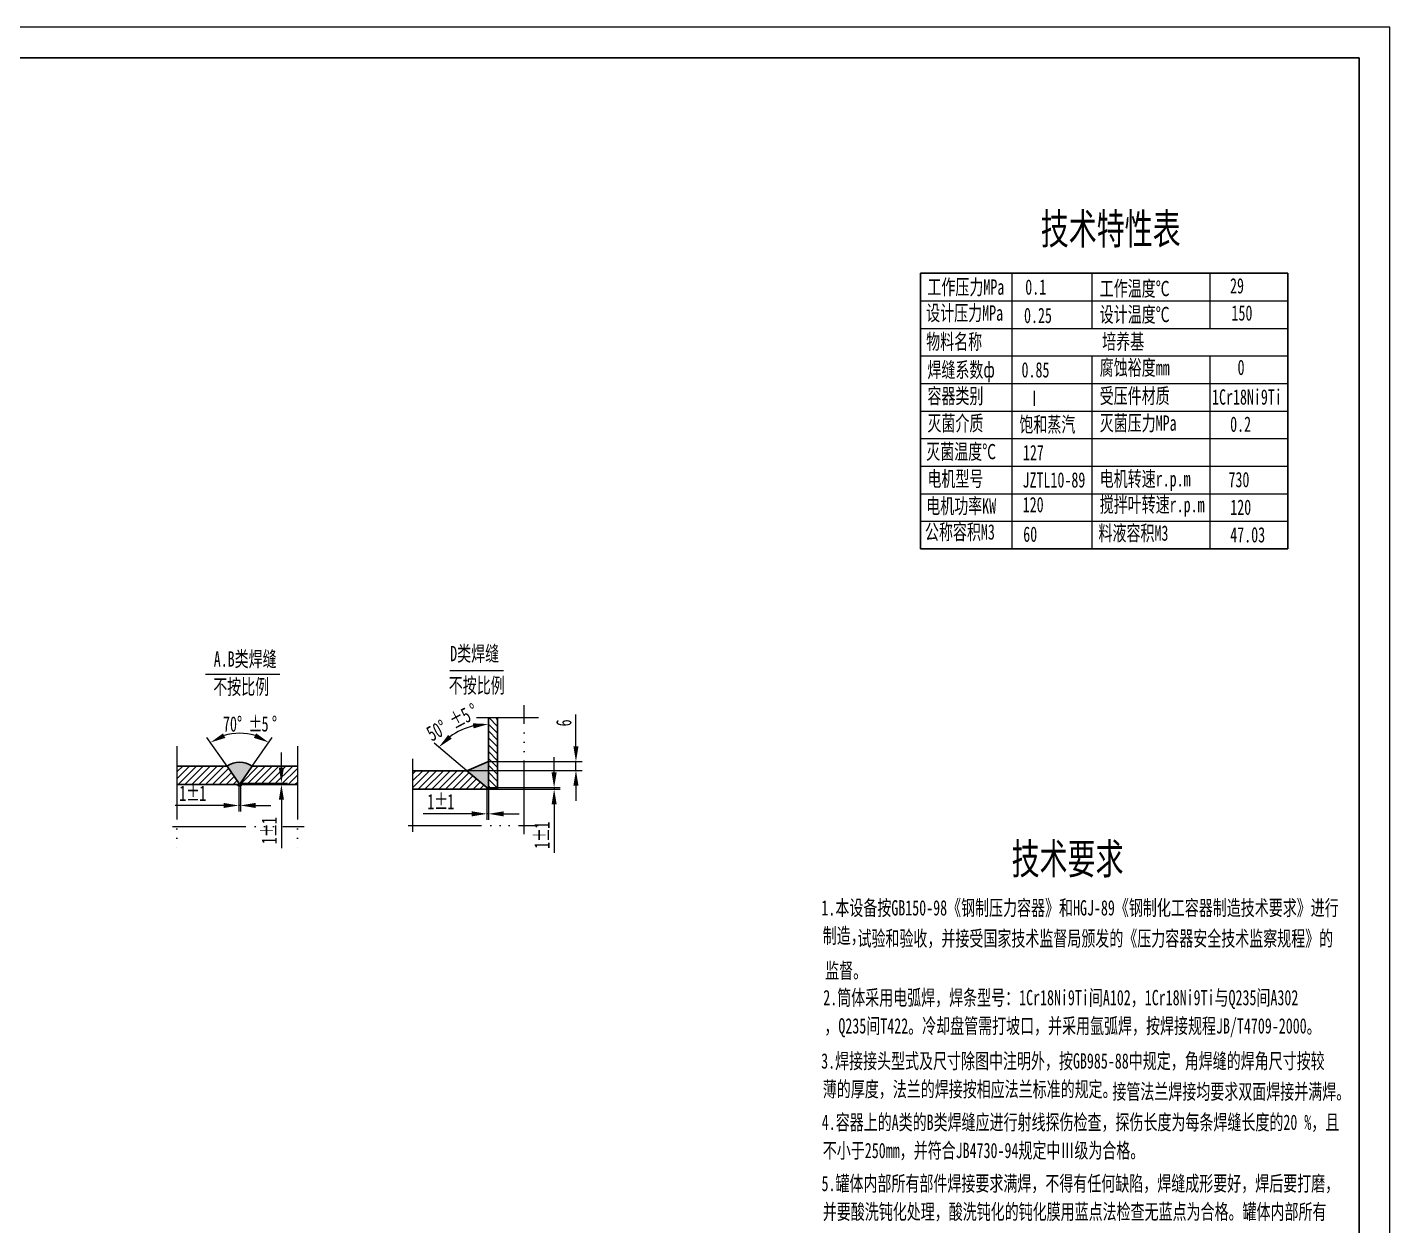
# Model space of a CAD drawing. Header units: millimetres. Extents: x 0 to 16820, y 0 to 23780.
# Drawn here: x 7920 to 16820, y 15953 to 23780 of the extents above; entities that cross this region are included whole.
import ezdxf

# ---------------------------------------------------------------- set-up
doc = ezdxf.new("R2010")
doc.units = ezdxf.units.MM
doc.header["$LTSCALE"] = 20
doc.linetypes.add('ACAD_ISO05W100', pattern=[36, 24, -3, 0, -3, 0, -3, 0, -3])
for name, color, linetype, lineweight in [('text', 2, 'Continuous', 13), ('双点划线', 6, 'ACAD_ISO05W100', 15), ('尺寸线', 2, 'Continuous', 15), ('粗实线', 7, 'Continuous', 25), ('细实线', 3, 'Continuous', 15)]:
    doc.layers.add(name, color=color, linetype=linetype, lineweight=lineweight)
doc.styles.add('DIM', font='SIMFANG.TTF', dxfattribs={"width": 0.67, "height": 140})
doc.styles.add('汉字', font='SIMFANG.TTF', dxfattribs={"width": 0.67, "height": 100})

msp = doc.modelspace()

# ---------------------------------------------------------------- hatches: boundary and pattern name
at = {"layer": '尺寸线'}
for points in [[(9389.59, 18954.99, 0.3152988), (9224.71, 18954.99), (9225.18, 18954.32), (9302.15, 18844.39), (9302.15, 18834.32), (9302.15, 18826.39, 0.1359214), (9312.12, 18826.38), (9312.12, 18837.22), (9312.15, 18837.24), (9312.15, 18844.39)], [(9389.59, 18954.99, 0.3152988), (9224.71, 18954.99), (9225.18, 18954.32), (9302.15, 18844.39), (9302.15, 18834.32), (9302.15, 18826.39, 0.1359214), (9312.12, 18826.38), (9312.12, 18837.22), (9312.15, 18837.24), (9312.15, 18844.39)], [(10932.73, 18984.29), (10791.63, 18924.29), (10922.73, 18814.29), (10922.73, 18804.29), (10932.73, 18804.29)], [(10932.73, 18984.29), (10791.63, 18924.29), (10922.73, 18814.29), (10922.73, 18804.29), (10932.73, 18804.29)]]:
    msp.add_hatch(color=256, dxfattribs=at).paths.add_polyline_path(points)

# ---------------------------------------------------------------- linework, layer by layer
at = {"layer": '双点划线'}
for p, q in [((11165.69, 18510.99), (11165.69, 19353.7)), ((10854.47, 19271.45), (11259.89, 19271.45)), ((8898.07, 19085.29), (8898.07, 18422.69)), ((9684.3, 19085.29), (9684.3, 18422.69)), ((10437.18, 19002.68), (10437.18, 18525.79)), ((8868.56, 18560.31), (9728.46, 18560.31)), ((10408.04, 18566.45), (11257.6, 18566.45))]:
    msp.add_line(p, q, dxfattribs=at)
at = {"layer": '尺寸线'}
for p, q in [((9084.41, 19556.22), (9570.22, 19556.22)), ((9084.41, 19556.22), (9570.22, 19556.22)), ((10680.01, 19580), (11031.93, 19580)), ((10680.01, 19580), (11031.93, 19580)), ((11504, 19084.29), (11504, 19292.15)), ((11504, 19084.29), (11504, 19292.15)), ((9225.18, 18954.32), (9093.67, 19142.12)), ((9225.18, 18954.32), (9093.67, 19142.12)), ((9389.12, 18954.32), (9520.62, 19142.12)), ((9389.12, 18954.32), (9520.62, 19142.12)), ((10791.63, 18924.29), (10577.61, 19103.88)), ((10791.63, 18924.29), (10577.61, 19103.88)), ((9580.14, 18944.39), (9580.14, 19044.39)), ((9580.14, 18944.39), (9580.14, 19044.39)), ((10932.73, 18984.29), (11544, 18984.29)), ((10932.73, 18984.29), (11544, 18984.29)), ((11361.57, 18914.29), (11361.57, 19014.29)), ((11361.57, 18914.29), (11361.57, 19014.29)), ((11504, 18927.08), (11504, 18984.29)), ((11504, 18927.08), (11504, 18984.29)), ((10798.19, 18927.08), (11544, 18927.08)), ((10798.19, 18927.08), (11544, 18927.08)), ((9302.15, 18835.01), (9302.15, 18657.92)), ((9302.15, 18835.01), (9302.15, 18657.92)), ((9312.12, 18835.01), (9312.12, 18657.92)), ((9312.12, 18835.01), (9312.12, 18657.92)), ((9312.12, 18834.66), (9620.14, 18834.66)), ((9312.12, 18834.66), (9620.14, 18834.66)), ((9312.15, 18844.39), (9620.14, 18844.39)), ((9312.15, 18844.39), (9620.14, 18844.39)), ((9580.14, 18844.39), (9580.14, 18834.66)), ((9580.14, 18844.39), (9580.14, 18834.66)), ((10922.73, 18814.29), (11401.57, 18814.29)), ((10922.73, 18814.29), (11401.57, 18814.29)), ((10922.73, 18805.01), (10922.73, 18603.16)), ((10922.73, 18805.01), (10922.73, 18603.16)), ((10922.73, 18804.29), (11401.57, 18804.29)), ((10922.73, 18804.29), (11401.57, 18804.29)), ((10932.73, 18804.29), (10932.73, 18603.16)), ((10932.73, 18804.29), (10932.73, 18603.16)), ((11361.57, 18814.29), (11361.57, 18804.29)), ((11361.57, 18814.29), (11361.57, 18804.29)), ((11504, 18827.08), (11504, 18727.08)), ((11504, 18827.08), (11504, 18727.08)), ((9202.15, 18697.92), (8885.82, 18697.92)), ((9202.15, 18697.92), (8885.82, 18697.92)), ((9312.12, 18697.92), (9302.15, 18697.92)), ((9312.12, 18697.92), (9302.15, 18697.92)), ((9412.12, 18697.92), (9512.12, 18697.92)), ((9412.12, 18697.92), (9512.12, 18697.92)), ((9580.14, 18734.66), (9580.14, 18418.33)), ((9580.14, 18734.66), (9580.14, 18418.33)), ((11361.57, 18704.29), (11361.57, 18387.96)), ((11361.57, 18704.29), (11361.57, 18387.96)), ((10822.73, 18643.16), (10506.39, 18643.16)), ((10822.73, 18643.16), (10506.39, 18643.16)), ((10932.73, 18643.16), (10922.73, 18643.16)), ((10932.73, 18643.16), (10922.73, 18643.16)), ((11032.73, 18643.16), (11132.73, 18643.16)), ((11032.73, 18643.16), (11132.73, 18643.16))]:
    msp.add_line(p, q, dxfattribs=at)
for centre, radius, start, end in [((9307.15, 18837.25), 332.18, 72.314219, 107.685781), ((9307.15, 18837.25), 332.18, 72.314219, 107.685781), ((10932.73, 18805.9), 423.57, 103.55848, 126.44152), ((10932.73, 18805.9), 423.57, 103.55848, 126.44152)]:
    msp.add_arc(centre, radius, start, end, dxfattribs=at)
for points in [[(10831.46, 19234.22), (10835.39, 19201.12), (10932.73, 19229.47)], [(10831.46, 19234.22), (10835.39, 19201.12), (10932.73, 19229.47)], [(9213.63, 19138.8), (9198.84, 19168.67), (9116.62, 19109.36)], [(9213.63, 19138.8), (9198.84, 19168.67), (9116.62, 19109.36)], [(9415.46, 19168.67), (9400.67, 19138.8), (9497.68, 19109.36)], [(9415.46, 19168.67), (9400.67, 19138.8), (9497.68, 19109.36)], [(10692.54, 19134.5), (10669.71, 19158.79), (10608.25, 19078.17)], [(10692.54, 19134.5), (10669.71, 19158.79), (10608.25, 19078.17)], [(11487.33, 19084.29), (11520.67, 19084.29), (11504, 18984.29)], [(11487.33, 19084.29), (11520.67, 19084.29), (11504, 18984.29)], [(9563.47, 18944.39), (9596.8, 18944.39), (9580.14, 18844.39)], [(9563.47, 18944.39), (9596.8, 18944.39), (9580.14, 18844.39)], [(11344.9, 18914.29), (11378.23, 18914.29), (11361.57, 18814.29)], [(11344.9, 18914.29), (11378.23, 18914.29), (11361.57, 18814.29)], [(11487.33, 18827.08), (11520.67, 18827.08), (11504, 18927.08)], [(11487.33, 18827.08), (11520.67, 18827.08), (11504, 18927.08)], [(9563.47, 18734.66), (9596.8, 18734.66), (9580.14, 18834.66)], [(9563.47, 18734.66), (9596.8, 18734.66), (9580.14, 18834.66)], [(11344.9, 18704.29), (11378.23, 18704.29), (11361.57, 18804.29)], [(11344.9, 18704.29), (11378.23, 18704.29), (11361.57, 18804.29)], [(9202.15, 18714.58), (9202.15, 18681.25), (9302.15, 18697.92)], [(9202.15, 18714.58), (9202.15, 18681.25), (9302.15, 18697.92)], [(9412.12, 18714.58), (9412.12, 18681.25), (9312.12, 18697.92)], [(9412.12, 18714.58), (9412.12, 18681.25), (9312.12, 18697.92)], [(10822.73, 18659.83), (10822.73, 18626.49), (10922.73, 18643.16)], [(10822.73, 18659.83), (10822.73, 18626.49), (10922.73, 18643.16)], [(11032.73, 18659.83), (11032.73, 18626.49), (10932.73, 18643.16)], [(11032.73, 18659.83), (11032.73, 18626.49), (10932.73, 18643.16)]]:
    msp.add_solid(points, dxfattribs=at)
at = {"layer": '粗实线'}
for p, q in [((16620, 23580), (500, 23580)), ((16620, 23580), (500, 23580)), ((16620, 200), (16620, 23580)), ((16620, 200), (16620, 23580)), ((13754.33, 22173.72), (16154.33, 22173.72)), ((13754.33, 20373.72), (13754.33, 22173.72)), ((13754.33, 22173.72), (16154.33, 22173.72)), ((13754.33, 20373.72), (13754.33, 22173.72)), ((16154.33, 22173.72), (16154.33, 20373.72)), ((16154.33, 22173.72), (16154.33, 20373.72)), ((16154.33, 20373.72), (13754.33, 20373.72)), ((16154.33, 20373.72), (13754.33, 20373.72)), ((10932.73, 19271.45), (10932.73, 18804.29)), ((10932.73, 19271.45), (10932.73, 18804.29)), ((10992.73, 18804.29), (10992.73, 19271.45)), ((10992.73, 18804.29), (10992.73, 19271.45)), ((10932.73, 18984.29), (10791.63, 18924.29)), ((10932.73, 18984.29), (10791.63, 18924.29)), ((8898.07, 18954.32), (9225.18, 18954.32)), ((8898.07, 18954.32), (9225.18, 18954.32)), ((9225.18, 18954.32), (9224.71, 18954.99)), ((9225.18, 18954.32), (9224.71, 18954.99)), ((9302.15, 18844.39), (9225.18, 18954.32)), ((9302.15, 18844.39), (9225.18, 18954.32)), ((9312.15, 18844.39), (9389.12, 18954.32)), ((9312.15, 18844.39), (9389.12, 18954.32)), ((9389.12, 18954.32), (9389.59, 18954.99)), ((9389.12, 18954.32), (9389.59, 18954.99)), ((9389.12, 18954.32), (9684.3, 18954.32)), ((9389.12, 18954.32), (9684.3, 18954.32)), ((10437.18, 18924.29), (10791.63, 18924.29)), ((10437.18, 18924.29), (10791.63, 18924.29)), ((10791.63, 18924.29), (10922.73, 18814.29)), ((10791.63, 18924.29), (10922.73, 18814.29)), ((8898.07, 18834.32), (9291.41, 18834.32)), ((8898.07, 18834.32), (9291.41, 18834.32)), ((9291.41, 18834.32), (9302.15, 18834.32)), ((9291.41, 18834.32), (9302.15, 18834.32)), ((9302.15, 18834.32), (9302.15, 18844.39)), ((9302.15, 18834.32), (9302.15, 18844.39)), ((9312.12, 18834.32), (9312.12, 18835.01)), ((9312.12, 18834.32), (9312.12, 18835.01)), ((9322.89, 18834.32), (9312.12, 18834.32)), ((9322.89, 18834.32), (9312.12, 18834.32)), ((9312.15, 18834.42), (9312.15, 18844.39)), ((9312.15, 18834.42), (9312.15, 18844.39)), ((9324.11, 18834.32), (9684.3, 18834.32)), ((9324.11, 18834.32), (9684.3, 18834.32)), ((10922.73, 18804.29), (10437.18, 18804.29)), ((10922.73, 18804.29), (10437.18, 18804.29)), ((10922.73, 18814.29), (10922.73, 18804.29)), ((10922.73, 18814.29), (10922.73, 18804.29)), ((10922.73, 18804.29), (10932.73, 18804.29)), ((10922.73, 18804.29), (10932.73, 18804.29)), ((10932.73, 18804.29), (10992.73, 18804.29)), ((10932.73, 18804.29), (10992.73, 18804.29))]:
    msp.add_line(p, q, dxfattribs=at)
for centre, radius, start, end in [((9307.15, 18837.25), 143.73, 55, 125), ((9307.15, 18837.25), 143.73, 55, 125), ((9307.15, 18844.39), 18.69, 212.624981, 327.375019), ((9307.15, 18844.39), 18.69, 212.624981, 327.375019)]:
    msp.add_arc(centre, radius, start, end, dxfattribs=at)
at = {"layer": '细实线'}
for p, q in [((16820, 23780), (0, 23780)), ((16820, 23780), (0, 23780)), ((16820, 0), (16820, 23780)), ((16820, 0), (16820, 23780)), ((14352.78, 20373.72), (14352.78, 22173.72)), ((14876.24, 21813.72), (14876.24, 22173.72)), ((14876.24, 21813.72), (14876.24, 22173.72)), ((15645.2, 22173.72), (15645.2, 21813.72)), ((15645.2, 22173.72), (15645.2, 21813.72)), ((13754.33, 21993.72), (16154.33, 21993.72)), ((13754.33, 21993.72), (16154.33, 21993.72)), ((13754.33, 21813.72), (16154.33, 21813.72)), ((13754.33, 21813.72), (16154.33, 21813.72)), ((13754.33, 21633.72), (16154.33, 21633.72)), ((13754.33, 21633.72), (16154.33, 21633.72)), ((14876.24, 20373.72), (14876.24, 21633.72)), ((14876.24, 20373.72), (14876.24, 21633.72)), ((15645.2, 21633.72), (15645.2, 20373.72)), ((15645.2, 21633.72), (15645.2, 20373.72)), ((13754.33, 21453.72), (16154.33, 21453.72)), ((13754.33, 21453.72), (16154.33, 21453.72)), ((13754.33, 21273.72), (16154.33, 21273.72)), ((13754.33, 21273.72), (16154.33, 21273.72)), ((13754.33, 21093.72), (16154.33, 21093.72)), ((13754.33, 21093.72), (16154.33, 21093.72)), ((13754.33, 20913.72), (16154.33, 20913.72)), ((13754.33, 20913.72), (16154.33, 20913.72)), ((13754.33, 20733.72), (16154.33, 20733.72)), ((13754.33, 20733.72), (16154.33, 20733.72)), ((13754.33, 20553.72), (16154.33, 20553.72)), ((13754.33, 20553.72), (16154.33, 20553.72)), ((10992.73, 19169.58), (10932.73, 19229.58)), ((10992.73, 19169.58), (10932.73, 19229.58)), ((10992.73, 19214.48), (10935.76, 19271.45)), ((10992.73, 19214.48), (10935.76, 19271.45)), ((10992.73, 19259.38), (10980.66, 19271.45)), ((10992.73, 19259.38), (10980.66, 19271.45)), ((10992.73, 19124.68), (10932.73, 19184.68)), ((10992.73, 19124.68), (10932.73, 19184.68)), ((10992.73, 19079.78), (10932.73, 19139.78)), ((10992.73, 19079.78), (10932.73, 19139.78)), ((10992.73, 19034.88), (10932.73, 19094.88)), ((10992.73, 19034.88), (10932.73, 19094.88)), ((10992.73, 18989.97), (10932.73, 19049.97)), ((10992.73, 18989.97), (10932.73, 19049.97)), ((10992.73, 18945.07), (10932.73, 19005.07)), ((10992.73, 18945.07), (10932.73, 19005.07)), ((10992.73, 18900.17), (10932.73, 18960.17)), ((10992.73, 18900.17), (10932.73, 18960.17)), ((8898.07, 18872.17), (8980.21, 18954.32)), ((8898.07, 18917.08), (8935.31, 18954.32)), ((8898.07, 18872.17), (8980.21, 18954.32)), ((8898.07, 18917.08), (8935.31, 18954.32)), ((8905.11, 18834.32), (9025.11, 18954.32)), ((8905.11, 18834.32), (9025.11, 18954.32)), ((8950.01, 18834.32), (9070.01, 18954.32)), ((8950.01, 18834.32), (9070.01, 18954.32)), ((8994.91, 18834.32), (9114.91, 18954.32)), ((8994.91, 18834.32), (9114.91, 18954.32)), ((9039.82, 18834.32), (9159.82, 18954.32)), ((9039.82, 18834.32), (9159.82, 18954.32)), ((9084.72, 18834.32), (9204.72, 18954.32)), ((9084.72, 18834.32), (9204.72, 18954.32)), ((9129.62, 18834.32), (9235.24, 18939.94)), ((9129.62, 18834.32), (9235.24, 18939.94)), ((9174.52, 18834.32), (9253.74, 18913.53)), ((9174.52, 18834.32), (9253.74, 18913.53)), ((9219.42, 18834.32), (9272.23, 18887.12)), ((9219.42, 18834.32), (9272.23, 18887.12)), ((9312.15, 18837.24), (9429.22, 18954.32)), ((9312.15, 18837.24), (9429.22, 18954.32)), ((9354.12, 18834.32), (9474.12, 18954.32)), ((9354.12, 18834.32), (9474.12, 18954.32)), ((9399.03, 18834.32), (9519.03, 18954.32)), ((9399.03, 18834.32), (9519.03, 18954.32)), ((9443.93, 18834.32), (9563.93, 18954.32)), ((9443.93, 18834.32), (9563.93, 18954.32)), ((9488.83, 18834.32), (9608.83, 18954.32)), ((9488.83, 18834.32), (9608.83, 18954.32)), ((9533.73, 18834.32), (9653.73, 18954.32)), ((9533.73, 18834.32), (9653.73, 18954.32)), ((9578.63, 18834.32), (9684.3, 18939.98)), ((9578.63, 18834.32), (9684.3, 18939.98)), ((9623.53, 18834.32), (9684.3, 18895.08)), ((9623.53, 18834.32), (9684.3, 18895.08)), ((10437.18, 18813.38), (10548.1, 18924.29)), ((10437.18, 18858.28), (10503.2, 18924.29)), ((10437.18, 18903.18), (10458.29, 18924.29)), ((10437.18, 18813.38), (10548.1, 18924.29)), ((10437.18, 18858.28), (10503.2, 18924.29)), ((10437.18, 18903.18), (10458.29, 18924.29)), ((10473, 18804.29), (10593, 18924.29)), ((10473, 18804.29), (10593, 18924.29)), ((10517.9, 18804.29), (10637.9, 18924.29)), ((10517.9, 18804.29), (10637.9, 18924.29)), ((10562.8, 18804.29), (10682.8, 18924.29)), ((10562.8, 18804.29), (10682.8, 18924.29)), ((10607.7, 18804.29), (10727.7, 18924.29)), ((10607.7, 18804.29), (10727.7, 18924.29)), ((10652.6, 18804.29), (10772.6, 18924.29)), ((10652.6, 18804.29), (10772.6, 18924.29)), ((10697.5, 18804.29), (10805.7, 18912.49)), ((10697.5, 18804.29), (10805.7, 18912.49)), ((10742.41, 18804.29), (10830.12, 18892)), ((10742.41, 18804.29), (10830.12, 18892)), ((10787.31, 18804.29), (10854.53, 18871.52)), ((10787.31, 18804.29), (10854.53, 18871.52)), ((10992.73, 18855.27), (10932.73, 18915.27)), ((10992.73, 18855.27), (10932.73, 18915.27)), ((10992.73, 18810.37), (10932.73, 18870.37)), ((10992.73, 18810.37), (10932.73, 18870.37)), ((9264.32, 18834.32), (9290.72, 18860.71)), ((9264.32, 18834.32), (9290.72, 18860.71)), ((9668.43, 18834.32), (9684.3, 18850.18)), ((9668.43, 18834.32), (9684.3, 18850.18)), ((10832.21, 18804.29), (10878.95, 18851.03)), ((10832.21, 18804.29), (10878.95, 18851.03)), ((10877.11, 18804.29), (10903.36, 18830.54)), ((10877.11, 18804.29), (10903.36, 18830.54)), ((10922.01, 18804.29), (10922.73, 18805.01)), ((10922.01, 18804.29), (10922.73, 18805.01)), ((10953.9, 18804.29), (10932.73, 18825.47)), ((10953.9, 18804.29), (10932.73, 18825.47))]:
    msp.add_line(p, q, dxfattribs=at)

# ---------------------------------------------------------------- texts
at = {"layer": 'text', "style": '汉字', "width": 0.67}
for s, height, p in [('技术特性表', 200, (14540.43, 22363.19)), ('技术特性表', 200, (14540.43, 22363.19)), ('工作压力MPa', 100, (13800.12, 22033.6)), ('工作压力MPa', 100, (13800.12, 22033.6)), ('0.1', 100, (14439.03, 22033.67)), ('0.1', 100, (14439.03, 22033.67)), ('工作温度℃', 100, (14925.49, 22023.91)), ('工作温度℃', 100, (14925.49, 22023.91)), ('29', 100, (15776.67, 22041.74)), ('设计压力MPa', 100, (13792.04, 21864.14)), ('设计压力MPa', 100, (13792.04, 21864.14)), ('0.25', 100, (14430.95, 21848.08)), ('设计温度℃', 100, (14925.49, 21854.45)), ('设计温度℃', 100, (14925.49, 21854.45)), ('150', 100, (15786.2, 21864.22)), ('150', 100, (15786.2, 21864.22)), ('物料名称', 100, (13792.04, 21676.92)), ('物料名称', 100, (13792.04, 21676.92)), ('培养基', 100, (14941.65, 21677.46)), ('培养基', 100, (14941.65, 21677.46)), ('焊缝系数ф', 100, (13800.12, 21492.95)), ('焊缝系数ф', 100, (13800.12, 21492.95)), ('0.85', 100, (14414.79, 21493.02)), ('0.85', 100, (14414.79, 21493.02)), ('腐蚀裕度mm', 100, (14925.49, 21507.46)), ('腐蚀裕度mm', 100, (14925.49, 21507.46)), ('0', 100, (15825.87, 21509.16)), ('0', 100, (15825.87, 21509.16)), ('容器类别', 100, (13800.12, 21322.41)), ('容器类别', 100, (13800.12, 21322.41)), ('Ⅰ', 100, (14452.01, 21305.85)), ('Ⅰ', 100, (14452.01, 21305.85)), ('受压件材质', 100, (14925.49, 21322.95)), ('受压件材质', 100, (14925.49, 21322.95)), ('1Cr18Ni9Ti', 100, (15659.34, 21315.5)), ('1Cr18Ni9Ti', 100, (15659.34, 21315.5)), ('灭菌介质', 100, (13800.12, 21144.34)), ('灭菌介质', 100, (13800.12, 21144.34)), ('饱和蒸汽', 100, (14400.69, 21136.27)), ('饱和蒸汽', 100, (14400.69, 21136.27)), ('灭菌压力MPa', 100, (14925.49, 21145.42)), ('灭菌压力MPa', 100, (14925.49, 21145.42)), ('0.2', 100, (15777.4, 21137.97)), ('0.2', 100, (15777.4, 21137.97)), ('灭菌温度℃', 100, (13792.04, 20958.75)), ('灭菌温度℃', 100, (13792.04, 20958.75)), ('127', 100, (14423.59, 20952.37)), ('127', 100, (14423.59, 20952.37)), ('电机型号', 100, (13800.12, 20781.22)), ('电机型号', 100, (13800.12, 20781.22)), ('JZTL10-89', 100, (14421.31, 20774.06)), ('电机转速r.p.m', 100, (14925.49, 20781.22)), ('电机转速r.p.m', 100, (14925.49, 20781.22)), ('730', 100, (15766.47, 20776.16)), ('电机功率KW', 100, (13792.04, 20603.69)), ('电机功率KW', 100, (13792.04, 20603.69)), ('120', 100, (14422.48, 20612.54)), ('搅拌叶转速r.p.m', 100, (14925.49, 20612.84)), ('搅拌叶转速r.p.m', 100, (14925.49, 20612.84)), ('120', 100, (15778.12, 20595.75)), ('公称容积M3', 100, (13783.96, 20434.23)), ('公称容积M3', 100, (13783.96, 20434.23)), ('60', 100, (14425.77, 20419.79)), ('料液容积M3', 100, (14917.41, 20426.71)), ('料液容积M3', 100, (14917.41, 20426.71)), ('47.03', 100, (15778.12, 20415.79)), ('A.B类焊缝', 100, (9138.16, 19604.54)), ('A.B类焊缝', 100, (9138.16, 19604.54)), ('D类焊缝', 100, (10682.54, 19640)), ('D类焊缝', 100, (10682.54, 19640)), ('不按比例', 100, (9134.68, 19422.83)), ('不按比例', 100, (9134.68, 19422.83)), ('不按比例', 100, (10673.32, 19432.06)), ('不按比例', 100, (10673.32, 19432.06)), ('技术要求', 200, (14350.02, 18249.45)), ('技术要求', 200, (14350.02, 18249.45)), ('1.本设备按GB150-98《钢制压力容器》和HGJ-89《钢制化工容器制造技术要求》进行', 100, (13107.27, 17979.45)), ('1.本设备按GB150-98《钢制压力容器》和HGJ-89《钢制化工容器制造技术要求》进行', 100, (13107.27, 17979.45)), ('制造，', 100, (13116.69, 17797.65)), ('制造，', 100, (13116.69, 17797.65)), ('试验和验收，并接受国家技术监督局颁发的《压力容器安全技术监察规程》的', 100, (13343.17, 17779.45)), ('试验和验收，并接受国家技术监督局颁发的《压力容器安全技术监察规程》的', 100, (13343.17, 17779.45)), ('监督。', 100, (13132.01, 17569.39)), ('监督。', 100, (13132.01, 17569.39)), ('2.筒体采用电弧焊，焊条型号：1Cr18Ni9Ti间A102，1Cr18Ni9Ti与Q235间A302', 100, (13119.68, 17393.09)), ('2.筒体采用电弧焊，焊条型号：1Cr18Ni9Ti间A102，1Cr18Ni9Ti与Q235间A302', 100, (13119.68, 17393.09)), ('，Q235间T422。冷却盘管需打坡口，并采用氩弧焊，按焊接规程JB/T4709-2000。', 100, (13126.92, 17208.58)), ('，Q235间T422。冷却盘管需打坡口，并采用氩弧焊，按焊接规程JB/T4709-2000。', 100, (13126.92, 17208.58)), ('3.焊接接头型式及尺寸除图中注明外，按GB985-88中规定，角焊缝的焊角尺寸按较', 100, (13105.83, 16979.45)), ('3.焊接接头型式及尺寸除图中注明外，按GB985-88中规定，角焊缝的焊角尺寸按较', 100, (13105.83, 16979.45)), ('薄的厚度，法兰的焊接按相应法兰标准的规定。', 100, (13116.69, 16794.94)), ('薄的厚度，法兰的焊接按相应法兰标准的规定。', 100, (13116.69, 16794.94)), ('  接管法兰焊接均要求双面焊接并满焊。', 100, (14916.94, 16779.45)), ('  接管法兰焊接均要求双面焊接并满焊。', 100, (14916.94, 16779.45)), ('4.容器上的A类的B类焊缝应进行射线探伤检查，探伤长度为每条焊缝长度的20', 100, (13109.81, 16579.45)), ('4.容器上的A类的B类焊缝应进行射线探伤检查，探伤长度为每条焊缝长度的20', 100, (13109.81, 16579.45)), ('%，且', 100, (16262.07, 16579.45)), ('%，且', 100, (16262.07, 16579.45)), ('不小于250mm，并符合JB4730-94规定中Ⅲ级为合格。', 100, (13116.69, 16394.94)), ('不小于250mm，并符合JB4730-94规定中Ⅲ级为合格。', 100, (13116.69, 16394.94)), ('5.罐体内部所有部件焊接要求满焊，不得有任何缺陷，焊缝成形要好，焊后要打磨，', 100, (13108.36, 16179.45)), ('5.罐体内部所有部件焊接要求满焊，不得有任何缺陷，焊缝成形要好，焊后要打磨，', 100, (13108.36, 16179.45)), ('并要酸洗钝化处理，酸洗钝化的钝化膜用蓝点法检查无蓝点为合格。罐体内部所有', 100, (13116.69, 15994.94)), ('并要酸洗钝化处理，酸洗钝化的钝化膜用蓝点法检查无蓝点为合格。罐体内部所有', 100, (13116.69, 15994.94))]:
    msp.add_text(s, height=height, dxfattribs=at).set_placement(p)
at = {"layer": 'text', "ltscale": 4, "style": 'DIM', "width": 0.67}
for s, rotation, p in [('5', 27.990343, (10788.2, 19234.03)), ('°', 27.990343, (10847.36, 19265.48)), ('70°', 0.167594, (9198.8, 19179.8)), ('±', 0.167594, (9364.71, 19180.28)), ('5', 0.167594, (9450.85, 19180.53)), ('°', 0.167594, (9517.85, 19180.73)), ('50°', 27.990343, (10562.82, 19114.25)), ('±', 27.990343, (10712.13, 19193.61)), ('6', 90, (11474, 19214.29)), ('1', 90, (9550.14, 18575.95)), ('±', 90, (9550.14, 18489.81)), ('±', 90, (11331.57, 18459.44)), ('1', 90, (11331.57, 18545.58)), ('1', 90, (9550.14, 18445.14)), ('1', 90, (11331.57, 18414.77))]:
    msp.add_text(s, height=100, rotation=rotation, dxfattribs=at).set_placement(p)
for s, p in [('1', (8912.62, 18727.92)), ('±', (8957.29, 18727.92)), ('1', (9043.43, 18727.92)), ('±', (10577.87, 18673.16)), ('1', (10533.2, 18673.16)), ('1', (10664.01, 18673.16))]:
    msp.add_text(s, height=100, dxfattribs=at).set_placement(p)

doc.saveas('drawing.dxf')
